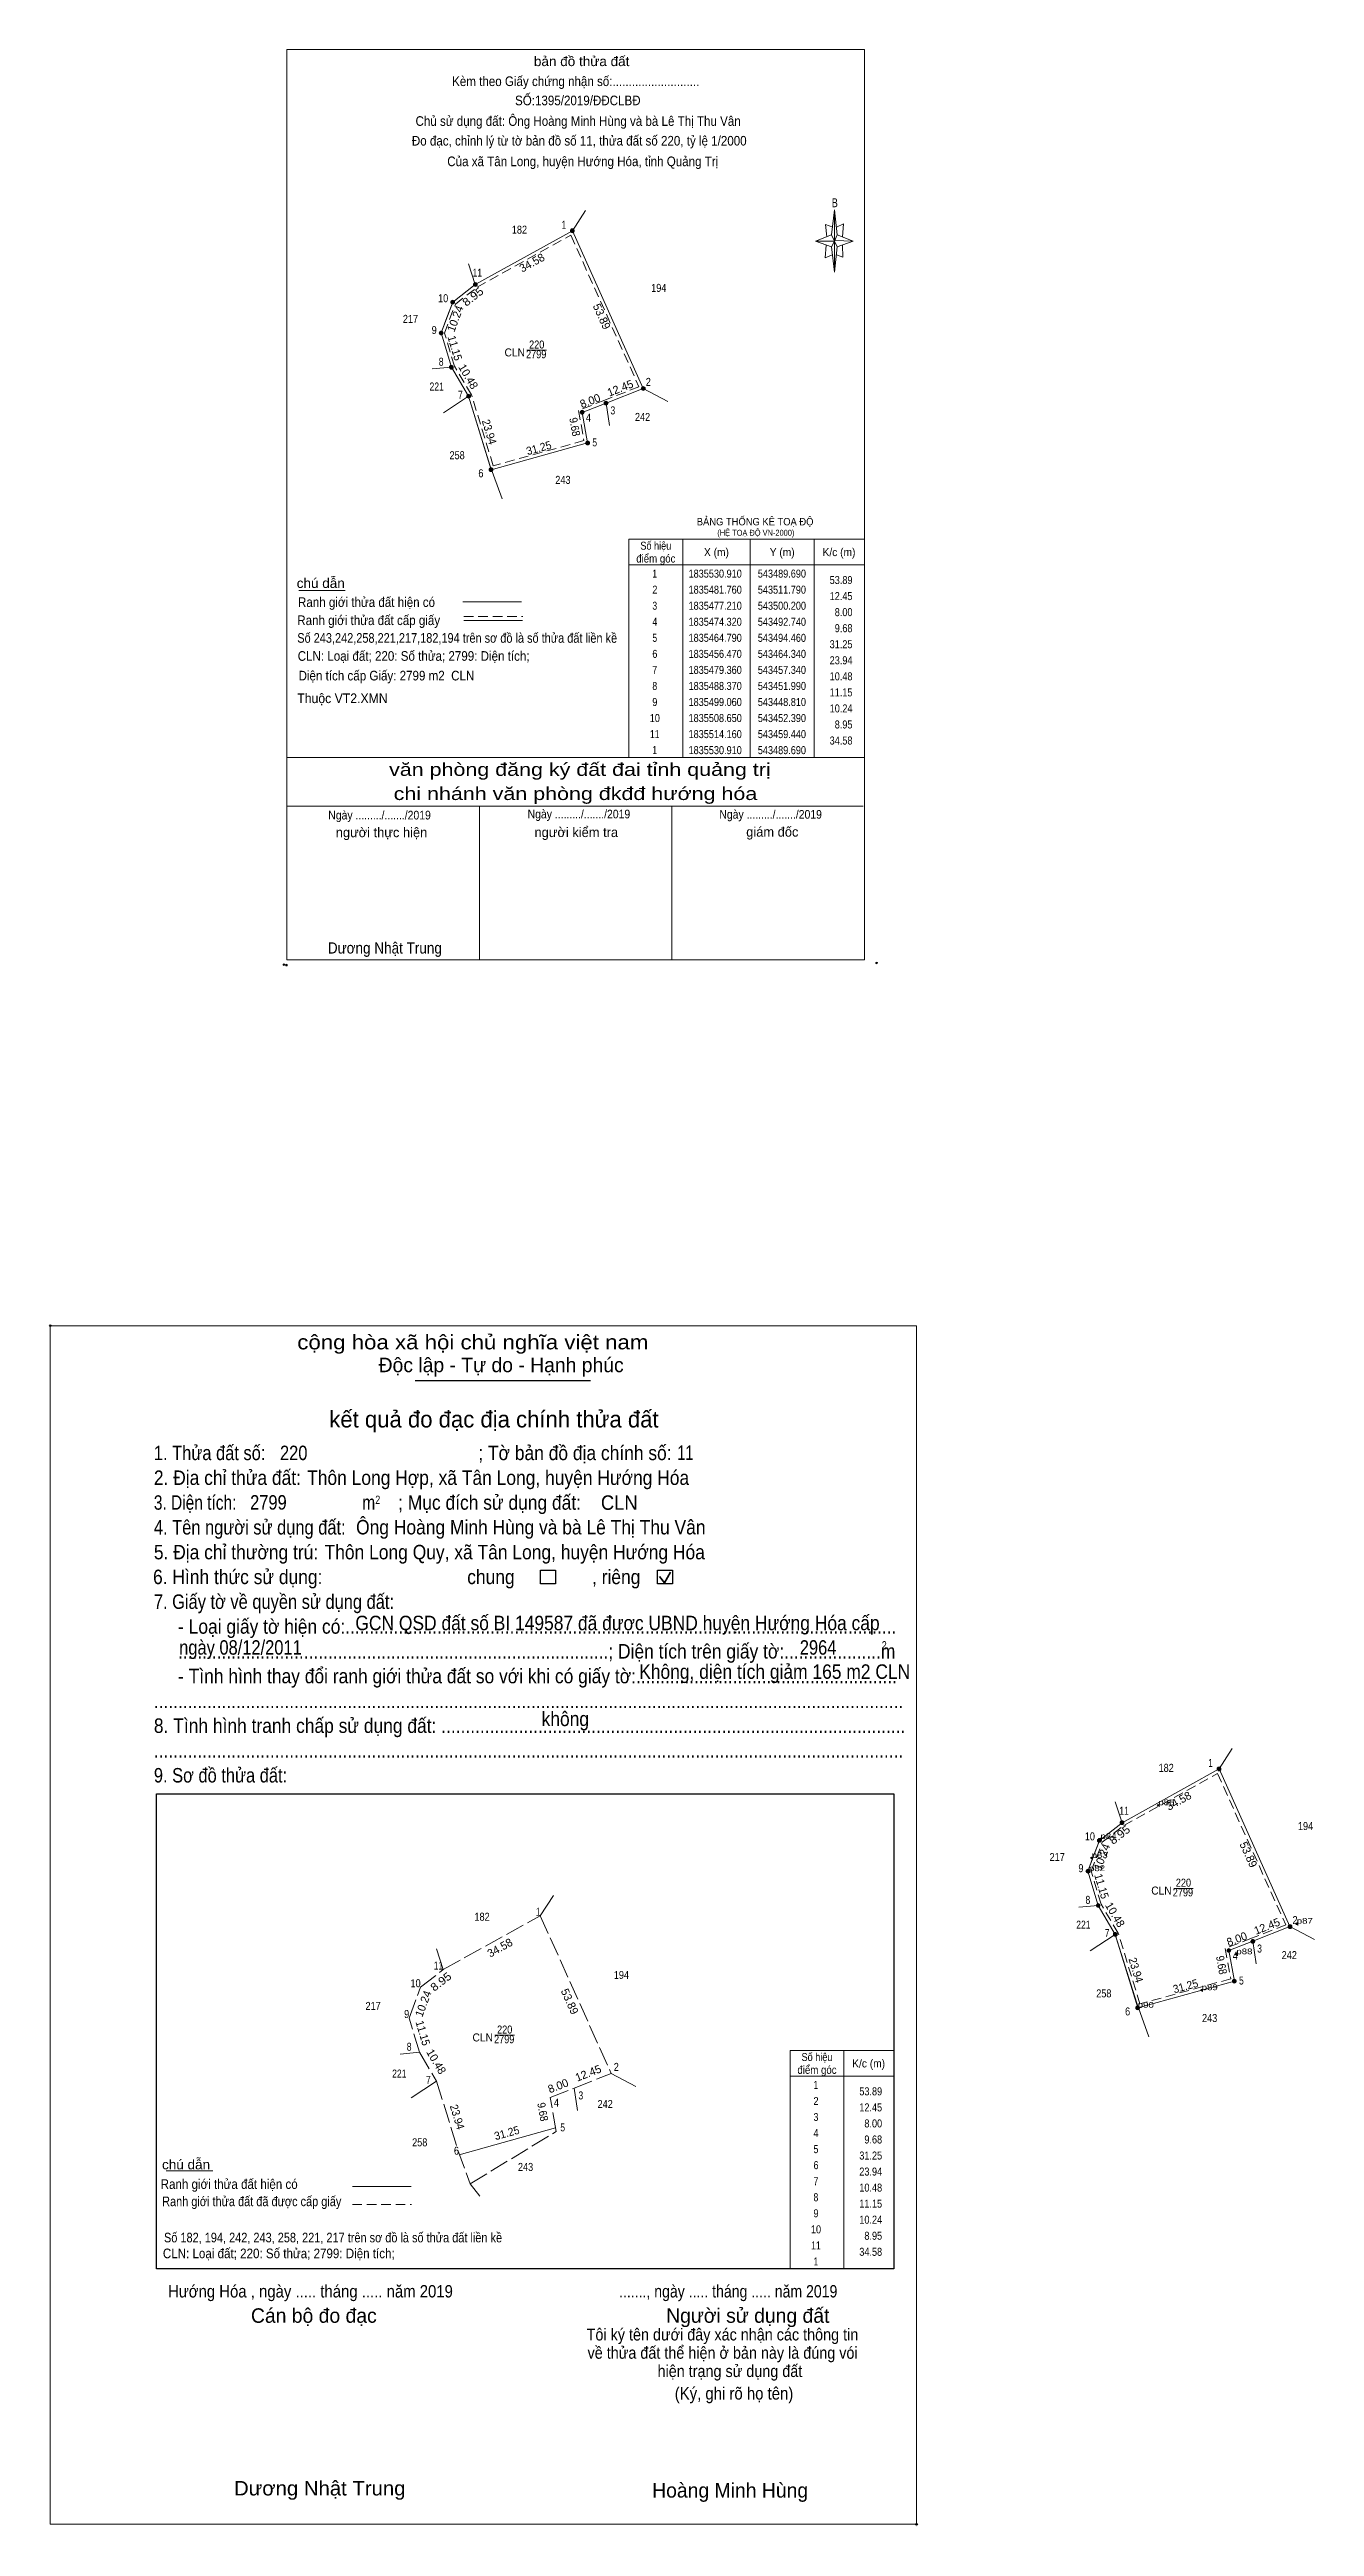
# Model space of a CAD drawing. Header units: metres. Extents: x 543125 to 543519, y 1835295 to 1836067.
import ezdxf
from ezdxf.enums import TextEntityAlignment as Align

# ---------------------------------------------------------------- set-up
doc = ezdxf.new("R2010")
doc.units = ezdxf.units.M
doc.header["$PDMODE"] = 32
doc.header["$PDSIZE"] = 0.5
doc.linetypes.add('LONG_DASHED', pattern=[7.5, 6, -1.5])
doc.linetypes.add('MEDIUM_DASHED', pattern=[4.5, 3, -1.5])
for name, color, linetype, lineweight in [('1', 7, 'MEDIUM_DASHED', 13), ('10', 7, 'Continuous', 13), ('17', 7, 'Continuous', 13), ('2', 7, 'Continuous', 25), ('28', 7, 'Continuous', 13), ('5', 7, 'Continuous', 13), ('6', 7, 'Continuous', 13), ('63', 7, 'Continuous', 13)]:
    doc.layers.add(name, color=color, linetype=linetype, lineweight=lineweight)
doc.layers.add('12', color=7, linetype='Continuous')
doc.layers.add('7', color=7, linetype='Continuous')

msp = doc.modelspace()

# ---------------------------------------------------------------- hatches: boundary and pattern name
at = {"layer": '63'}
for points in [[(543288.7, 1836010.18, 1), (543287.5, 1836010.18, 1)], [(543251.4, 1835987.92, 1), (543250.2, 1835987.92, 1)], [(543258.45, 1835993.43, 1), (543257.25, 1835993.43, 1)], [(543247.82, 1835978.33, 1), (543246.62, 1835978.33, 1)], [(543251, 1835967.64, 1), (543249.8, 1835967.64, 1)], [(543256.35, 1835958.63, 1), (543255.15, 1835958.63, 1)], [(543299.21, 1835956.48, 1), (543298.01, 1835956.48, 1)], [(543310.8, 1835961.03, 1), (543309.6, 1835961.03, 1)], [(543291.75, 1835953.59, 1), (543290.55, 1835953.59, 1)], [(543293.47, 1835944.06, 1), (543292.27, 1835944.06, 1)], [(543263.35, 1835935.74, 1), (543262.15, 1835935.74, 1)], [(543490.29, 1835530.91, 1), (543489.09, 1835530.91, 1)], [(543452.99, 1835508.65, 1), (543451.79, 1835508.65, 1)], [(543460.04, 1835514.16, 1), (543458.84, 1835514.16, 1)], [(543449.41, 1835499.06, 1), (543448.21, 1835499.06, 1)], [(543452.59, 1835488.37, 1), (543451.39, 1835488.37, 1)], [(543457.94, 1835479.36, 1), (543456.74, 1835479.36, 1)], [(543512.39, 1835481.76, 1), (543511.19, 1835481.76, 1)], [(543493.34, 1835474.32, 1), (543492.14, 1835474.32, 1)], [(543500.8, 1835477.21, 1), (543499.6, 1835477.21, 1)], [(543495.06, 1835464.79, 1), (543493.86, 1835464.79, 1)], [(543464.94, 1835456.47, 1), (543463.74, 1835456.47, 1)]]:
    msp.add_hatch(color=256, dxfattribs=at).paths.add_polyline_path(points)

# ---------------------------------------------------------------- linework, layer by layer
at = {"layer": '1'}
for points in [[(543287.63, 1836008.78), (543308.86, 1835961.58), (543298.25, 1835957.41), (543290.02, 1835954.22), (543291.72, 1835944.78), (543263.42, 1835936.96), (543256.67, 1835959.04), (543251.32, 1835968.04), (543248.27, 1835978.29), (543251.64, 1835987.31), (543258.4, 1835992.59)], [(543489.22, 1835529.51), (543510.45, 1835482.31), (543499.84, 1835478.14), (543491.61, 1835474.95), (543493.31, 1835465.51), (543465.01, 1835457.69), (543458.26, 1835479.77), (543452.91, 1835488.77), (543449.86, 1835499.02), (543453.23, 1835508.04), (543459.99, 1835513.32)]]:
    msp.add_lwpolyline(points, close=True, dxfattribs=at)
at = {"layer": '10'}
for p, q in [((543288.1, 1836010.18), (543292.2, 1836016.52)), ((543257.85, 1835993.43), (543288.1, 1836010.18)), ((543288.1, 1836010.18), (543310.2, 1835961.03)), ((543255.74, 1835999.88), (543257.85, 1835993.43)), ((543244.42, 1835967.11), (543250.4, 1835967.64)), ((543250.4, 1835967.64), (543255.75, 1835958.63)), ((543247.89, 1835953.47), (543255.75, 1835958.63)), ((543298.61, 1835956.48), (543310.2, 1835961.03)), ((543310.2, 1835961.03), (543317.84, 1835957.01)), ((543298.61, 1835956.48), (543299.69, 1835949.49)), ((543489.69, 1835530.91), (543493.79, 1835537.25)), ((543459.44, 1835514.16), (543489.69, 1835530.91)), ((543489.69, 1835530.91), (543511.79, 1835481.76)), ((543457.33, 1835520.61), (543459.44, 1835514.16)), ((543278.12, 1835485.15), (543282.22, 1835491.49)), ((543446.01, 1835487.84), (543451.99, 1835488.37)), ((543451.99, 1835488.37), (543457.34, 1835479.36)), ((543449.48, 1835474.2), (543457.34, 1835479.36)), ((543500.2, 1835477.21), (543511.79, 1835481.76)), ((543511.79, 1835481.76), (543519.43, 1835477.74)), ((543245.76, 1835474.85), (543247.87, 1835468.4)), ((543500.2, 1835477.21), (543501.28, 1835470.22)), ((543234.44, 1835442.08), (543240.42, 1835442.61)), ((543237.91, 1835428.44), (543245.77, 1835433.6)), ((543300.22, 1835436), (543307.86, 1835431.98)), ((543288.63, 1835431.45), (543289.71, 1835424.46)), ((543256.27, 1835401.67), (543259.22, 1835397.78))]:
    msp.add_line(p, q, dxfattribs=at)
at = {"layer": '10', "linetype": 'LONG_DASHED'}
for p, q in [((543247.87, 1835468.4), (543278.12, 1835485.15)), ((543278.12, 1835485.15), (543300.22, 1835436)), ((543240.42, 1835442.61), (543245.77, 1835433.6)), ((543288.63, 1835431.45), (543300.22, 1835436))]:
    msp.add_line(p, q, dxfattribs=at)
at = {"layer": '10'}
for points in [[(543250.4, 1835967.64), (543247.22, 1835978.33), (543250.8, 1835987.92), (543257.85, 1835993.43)], [(543255.75, 1835958.63), (543262.42, 1835937.17), (543266.25, 1835926.7)], [(543292.87, 1835944.06), (543291.15, 1835953.59), (543298.61, 1835956.48)], [(543451.99, 1835488.37), (543448.81, 1835499.06), (543452.39, 1835508.65), (543459.44, 1835514.16)], [(543457.34, 1835479.36), (543464.01, 1835457.9), (543467.84, 1835447.43)], [(543494.46, 1835464.79), (543492.74, 1835474.32), (543500.2, 1835477.21)]]:
    msp.add_lwpolyline(points, dxfattribs=at)
at = {"layer": '10', "linetype": 'LONG_DASHED'}
for points in [[(543240.42, 1835442.61), (543237.24, 1835453.3), (543240.82, 1835462.89), (543247.87, 1835468.4)], [(543245.77, 1835433.6), (543252.44, 1835412.14), (543256.27, 1835401.67)], [(543256.27, 1835401.67), (543283.09, 1835417.91), (543281.17, 1835428.56), (543288.63, 1835431.45)]]:
    msp.add_lwpolyline(points, dxfattribs=at)
at = {"layer": '17'}
for p, q in [((543202.8, 1835898.06), (543217.28, 1835898.06)), ((543161.51, 1835405.72), (543175.99, 1835405.72))]:
    msp.add_line(p, q, dxfattribs=at)
at = {"layer": '2'}
for p, q in [((543239.1, 1835651.9), (543293.71, 1835651.9)), ((543158.49, 1835523.11), (543388.36, 1835523.11)), ((543388.36, 1835523.11), (543388.36, 1835375.15))]:
    msp.add_line(p, q, dxfattribs=at)
at = {"layer": '2', "lineweight": 35}
for p, q in [((543315.26, 1835590.86), (543316.8, 1835588.86)), ((543316.8, 1835588.86), (543318.67, 1835592.21))]:
    msp.add_line(p, q, dxfattribs=at)
at = {"layer": '2', "lineweight": 13}
msp.add_lwpolyline([(543125.38, 1835669.02), (543395.39, 1835669.02), (543395.39, 1835295.56), (543125.38, 1835295.56)], close=True, dxfattribs=at)
at = {"layer": '2'}
for points in [[(543278.17, 1835592.85), (543282.81, 1835592.85), (543282.81, 1835588.53), (543278.17, 1835588.53)], [(543314.66, 1835592.85), (543319.3, 1835592.85), (543319.3, 1835588.53), (543314.66, 1835588.53)]]:
    msp.add_lwpolyline(points, close=True, dxfattribs=at)
msp.add_lwpolyline([(543388.36, 1835375.15), (543158.49, 1835375.15), (543158.49, 1835523.11)], dxfattribs=at)
for p in [(543125.38, 1835669.02), (543395.39, 1835295.56)]:
    msp.add_point(p, dxfattribs=at)
at = {"layer": '28'}
msp.add_line((543252.77, 1835410.71), (543282.89, 1835419.03), dxfattribs=at)
for points in [[(543288.1, 1836010.18), (543257.85, 1835993.43), (543250.8, 1835987.92), (543249.01, 1835983.13), (543247.22, 1835978.33), (543250.4, 1835967.64), (543255.75, 1835958.63), (543262.75, 1835935.74), (543292.87, 1835944.06)], [(543489.69, 1835530.91), (543459.44, 1835514.16), (543452.39, 1835508.65), (543450.6, 1835503.86), (543448.81, 1835499.06), (543451.99, 1835488.37), (543457.34, 1835479.36), (543464.34, 1835456.47), (543494.46, 1835464.79)]]:
    msp.add_lwpolyline(points, dxfattribs=at)
at = {"layer": '5'}
for p, q in [((543368.86, 1836008.93), (543369.86, 1836016.73)), ((543368.86, 1836005.13), (543363.86, 1836006.93)), ((543370.66, 1836005.13), (543369.86, 1835997.33)), ((543370.66, 1836008.93), (543375.66, 1836006.93)), ((543372.26, 1836005.73), (543372.46, 1836001.93)), ((543372.46, 1836001.93), (543370.46, 1836002.73)), ((543199.12, 1835846.05), (543379.12, 1835846.05)), ((543199.12, 1835830.85), (543378.72, 1835830.85)), ((543199.12, 1835830.85), (543378.72, 1835830.85)), ((543199.12, 1835830.85), (543378.72, 1835830.85)), ((543259.12, 1835783.05), (543259.12, 1835830.85)), ((543319.12, 1835783.05), (543319.12, 1835830.85))]:
    msp.add_line(p, q, dxfattribs=at)
for points in [[(543199.12, 1836066.65), (543379.12, 1836066.65), (543379.12, 1835783.05), (543199.12, 1835783.05)], [(543369.86, 1836016.73), (543370.66, 1836008.93), (543369.86, 1836006.93)], [(543369.86, 1836006.93), (543363.86, 1836006.93), (543368.86, 1836008.93), (543370.66, 1836005.13), (543375.66, 1836006.93), (543369.86, 1836007.13)], [(543369.86, 1836006.93), (543369.86, 1835997.33), (543368.86, 1836005.13)]]:
    msp.add_lwpolyline(points, close=True, dxfattribs=at)
for points in [[(543369.26, 1836011.33), (543367.06, 1836012.13), (543367.46, 1836008.33)], [(543370.46, 1836011.33), (543372.66, 1836012.33), (543372.26, 1836008.33)], [(543369.86, 1836006.93), (543368.86, 1836008.93), (543363.86, 1836006.93)], [(543367.26, 1836005.73), (543366.86, 1836001.73), (543369.06, 1836002.73)], [(543369.86, 1836006.93), (543370.66, 1836005.13), (543375.66, 1836006.93)], [(543379.12, 1835783.05), (543199.12, 1835783.05), (543199.12, 1835830.85)]]:
    msp.add_lwpolyline(points, dxfattribs=at)
for p in [(543198.18, 1835781.51), (543198.98, 1835781.37)]:
    msp.add_point(p, dxfattribs=at)
at = {"layer": '6'}
for p, q in [((543254, 1835894.58), (543272.28, 1835894.58)), ((543254.28, 1835888.72), (543272.56, 1835888.72)), ((543219.55, 1835400.8), (543237.83, 1835400.8))]:
    msp.add_line(p, q, dxfattribs=at)
at = {"layer": '6', "linetype": 'MEDIUM_DASHED'}
for p, q in [((543254.28, 1835889.96), (543272.68, 1835889.96)), ((543219.53, 1835395.17), (543237.93, 1835395.17))]:
    msp.add_line(p, q, dxfattribs=at)
at = {"layer": '6'}
msp.add_point((543382.92, 1835782.05), dxfattribs=at)
at = {"layer": '63'}
for p, q in [((543273.95, 1835972.96), (543280.07, 1835972.96)), ((543322.52, 1835914.05), (543322.52, 1835846.05)), ((543343.52, 1835914.05), (543343.52, 1835846.05)), ((543363.52, 1835914.05), (543363.52, 1835846.05)), ((543305.72, 1835906.05), (543379.12, 1835906.05)), ((543475.54, 1835493.69), (543481.66, 1835493.69)), ((543263.97, 1835447.93), (543270.09, 1835447.93)), ((543372.76, 1835443.15), (543372.76, 1835375.15)), ((543372.76, 1835443.15), (543372.76, 1835375.15)), ((543355.96, 1835435.15), (543388.36, 1835435.15))]:
    msp.add_line(p, q, dxfattribs=at)
for points in [[(543305.72, 1835914.05), (543379.12, 1835914.05), (543379.12, 1835846.05), (543305.72, 1835846.05)], [(543355.96, 1835443.15), (543388.36, 1835443.15), (543388.36, 1835375.15), (543355.96, 1835375.15)]]:
    msp.add_lwpolyline(points, close=True, dxfattribs=at)
for centre in [(543288.1, 1836010.18), (543250.8, 1835987.92), (543257.85, 1835993.43), (543247.22, 1835978.33), (543250.4, 1835967.64), (543255.75, 1835958.63), (543298.61, 1835956.48), (543310.2, 1835961.03), (543291.15, 1835953.59), (543292.87, 1835944.06), (543262.75, 1835935.74), (543489.69, 1835530.91), (543452.39, 1835508.65), (543459.44, 1835514.16), (543448.81, 1835499.06), (543451.99, 1835488.37), (543457.34, 1835479.36), (543511.79, 1835481.76), (543492.74, 1835474.32), (543500.2, 1835477.21), (543494.46, 1835464.79), (543464.34, 1835456.47)]:
    msp.add_circle(centre, 0.6, dxfattribs=at)
at = {"layer": '7'}
for p in [(543470.75, 1835519.57), (543452.71, 1835509.09), (543449.95, 1835503.18), (543449.14, 1835499.06), (543513.9, 1835482.66), (543495.08, 1835473.15), (543464.34, 1835456.47), (543484.26, 1835461.97)]:
    msp.add_point(p, dxfattribs=at)

# ---------------------------------------------------------------- texts
at = {"layer": '1'}
for s, width, p in [('182', 0.85, (543271.61, 1836009.27)), ('194', 0.85, (543315.045, 1835991.13)), ('217', 0.85, (543237.64, 1835981.48)), ('CLN', 0.95, (543270.145, 1835971.03)), ('2799', 0.85, (543276.835, 1835970.46)), ('220', 0.85, (543276.995, 1835973.48)), ('221', 0.8, (543245.815, 1835960.4)), ('242', 0.85, (543309.98, 1835950.92)), ('258', 0.85, (543252.18, 1835938.99)), ('243', 0.85, (543285.16, 1835931.31)), ('182', 0.85, (543473.2, 1835530)), ('194', 0.85, (543516.635, 1835511.86)), ('217', 0.85, (543439.23, 1835502.21)), ('CLN', 0.95, (543471.735, 1835491.76)), ('2799', 0.85, (543478.425, 1835491.19)), ('220', 0.85, (543478.585, 1835494.21)), ('182', 0.85, (543259.96, 1835483.6)), ('221', 0.8, (543447.405, 1835481.13)), ('242', 0.85, (543511.57, 1835471.65)), ('194', 0.85, (543303.395, 1835465.46)), ('217', 0.85, (543225.99, 1835455.81)), ('258', 0.85, (543453.77, 1835459.72)), ('CLN', 0.95, (543260.165, 1835446)), ('2799', 0.85, (543266.855, 1835445.43)), ('220', 0.85, (543267.015, 1835448.45)), ('243', 0.85, (543486.75, 1835452.04)), ('221', 0.8, (543234.165, 1835434.73)), ('242', 0.85, (543298.33, 1835425.25)), ('258', 0.85, (543240.53, 1835413.32)), ('243', 0.85, (543273.51, 1835405.64))]:
    msp.add_text(s, height=2.5, dxfattribs=dict(at, width=width)).set_placement(p, align=Align.CENTER)
for s, height, width, p in [('BẢNG THỐNG KÊ TOẠ ĐỘ ', 2.3, 0.95, (543326.89, 1835918.39)), ('(HỆ TOẠ ĐỘ VN-2000)', 1.86, 0.9, (543333.29, 1835915.15))]:
    msp.add_text(s, height=height, dxfattribs=dict(at, width=width)).set_placement(p)
at = {"layer": '12', "width": 1.25}
for s, p in [('p85', (543470.75, 1835519.57)), ('p84', (543452.71, 1835509.09)), ('p83', (543449.95, 1835503.18)), ('p82', (543449.14, 1835499.06)), ('p87', (543513.9, 1835482.66)), ('p88', (543495.08, 1835473.15)), ('p89', (543484.26, 1835461.97)), ('p90', (543464.34, 1835456.47))]:
    msp.add_text(s, height=1.8, dxfattribs=at).set_placement(p)
at = {"layer": '2'}
for s, height, width, p in [('cộng hòa xã hội chủ nghĩa việt nam', 4.507, 1.15, (543202.37, 1835661.64)), ('1. Thửa đất số:', 4.507, 0.85, (543157.66, 1835627.13)), ('220', 4.51, 0.85, (543196.97, 1835627.13)), ('; Tờ bản đồ địa chính số:', 4.507, 0.9, (543258.78, 1835627.13)), ('11', 4.51, 0.75, (543320.82, 1835627.19)), ('2. Địa chỉ thửa đất:', 4.507, 0.9, (543157.66, 1835619.4)), ('Thôn Long Hợp, xã Tân Long, huyện Hướng Hóa', 4.51, 0.9, (543205.43, 1835619.4)), ('3. Diện tích:', 4.507, 0.8, (543157.66, 1835611.67)), ('2799', 4.51, 0.85, (543187.66, 1835611.71)), ('Ông Hoàng Minh Hùng và bà Lê Thị Thu Vân', 4.51, 0.9, (543220.69, 1835603.98)), ('m', 4.507, 0.8, (543222.63, 1835611.67)), ('2', 2.575, 0.8, (543226.68, 1835613.48)), ('; Mục đích sử dụng đất:', 4.507, 0.9, (543233.8, 1835611.67)), ('CLN', 4.51, 0.95, (543297, 1835611.64)), ('4. Tên người sử dụng đất:', 4.507, 0.85, (543157.66, 1835603.95)), ('5. Địa chỉ thường trú:', 4.507, 0.9, (543157.66, 1835596.22)), ('Thôn Long Quy, xã Tân Long, huyện Hướng Hóa', 4.51, 0.9, (543210.87, 1835596.22)), ('6. Hình thức sử dụng:', 4.507, 0.9, (543157.4, 1835588.49)), ('chung                , riêng', 4.507, 0.9, (543255.34, 1835588.49)), ('7. Giấy tờ về quyền sử dụng đất:', 4.507, 0.85, (543157.66, 1835580.77)), ('GCN QSD đất số BI 149587 đã được UBND huyện Hướng Hóa cấp', 4.51, 0.9, (543220.46, 1835574.13)), ('     - Loại giấy tờ hiện có:..................................................................................................................', 4.507, 0.9, (543157.66, 1835573.04)), ('ngày 08/12/2011', 4.51, 0.85, (543165.55, 1835566.51)), ('2964', 4.51, 0.85, (543359, 1835566.51)), ('2', 2.575, 0.8, (543384.57, 1835568.15)), ('     .........................................................................................; Diện tích trên giấy tờ:....................m', 4.507, 0.9, (543157.66, 1835565.31)), ('Không, diện tích giảm 165 m2 CLN', 4.51, 0.9, (543308.93, 1835558.98)), ('     - Tình hình thay đổi ranh giới thửa đất so với khi có giấy tờ:......................................................', 4.507, 0.9, (543157.66, 1835557.59)), ('...........................................................................................................................................................', 4.507, 0.9, (543157.66, 1835549.86)), ('không', 4.507, 0.9, (543278.52, 1835544.26)), ('8. Tình hình tranh chấp sử dụng đất: ................................................................................................', 4.507, 0.9, (543157.66, 1835542.13)), ('...........................................................................................................................................................', 4.507, 0.9, (543157.66, 1835534.41)), ('9. Sơ đồ thửa đất:', 4.507, 0.85, (543157.66, 1835526.68)), ('Hướng Hóa , ngày ..... tháng ..... năm 2019', 3.86, 0.9, (543162.07, 1835366.22)), ('......., ngày ..... tháng ..... năm 2019', 3.86, 0.85, (543302.66, 1835366.22)), ('(Ký, ghi rõ họ tên)', 3.863, 0.9, (543320.02, 1835334.41)), ('Dương Nhật Trung', 4.51, 1.05, (543182.64, 1835304.53))]:
    msp.add_text(s, height=height, dxfattribs=dict(at, width=width)).set_placement(p)
for s, height, p in [('Độc lập - Tự do - Hạnh phúc', 4.507, (543227.71, 1835654.53)), ('Cán bộ đo đạc', 4.507, (543187.92, 1835358.33)), ('Người sử dụng đất', 4.507, (543317.34, 1835358.33)), ('Hoàng Minh Hùng', 4.51, (543312.98, 1835303.87))]:
    msp.add_text(s, height=height, dxfattribs=at).set_placement(p)
for s, height, p in [('kết quả đo đạc địa chính thửa đất', 5.151, (543263.665, 1835637.3)), ('.', 1.288, (543395.367, 1835294.87))]:
    msp.add_text(s, height=height, dxfattribs=at).set_placement(p, align=Align.CENTER)
at = {"layer": '2', "width": 0.9}
for s, p in [('Tôi ký tên dưới đây xác nhận các thông tin', (543334.895, 1835352.82)), ('về thửa đất thể hiện ở bản này là đúng vói', (543334.935, 1835347.13)), ('hiện trạng sử dụng đất', (543337.215, 1835341.43))]:
    msp.add_text(s, height=3.724, dxfattribs=at).set_placement(p, align=Align.CENTER)
at = {"layer": '5'}
for s, height, width, p in [('bản đồ thửa đất', 3, 1.05, (543291, 1836061.49)), ('Kèm theo Giấy chứng nhận số:...........................', 3, 0.9, (543289.16, 1836055.27)), ('SỐ:1395/2019/ĐĐCLBĐ', 3, 0.9, (543289.805, 1836049.29)), ('Chủ sử dụng đất: Ông Hoàng Minh Hùng và bà Lê Thị Thu Vân', 3, 0.9, (543289.905, 1836042.87)), ('Đo đạc, chỉnh lý từ tờ bản đồ số 11, thửa đất số 220, tỷ lệ 1/2000 ', 3, 0.9, (543290.755, 1836036.73)), ('Của xã Tân Long, huyện Hướng Hóa, tỉnh Quảng Trị', 3, 0.9, (543291.35, 1836030.31)), ('B', 2.755, 0.75, (543369.92, 1836017.53)), ('văn phòng đăng ký đất đai tỉnh quảng trị', 4, 1.25, (543290.45, 1835840.33)), ('chi nhánh văn phòng đkđđ hướng hóa', 4, 1.25, (543289.07, 1835832.81)), ('Ngày ........./......./2019', 2.7, 0.9, (543228.005, 1835826.75)), ('Ngày ........./......./2019', 2.7, 0.9, (543290.15, 1835827.09)), ('Ngày ........./......./2019', 2.7, 0.9, (543349.91, 1835826.99)), ('Dương Nhật Trung', 3.5, 0.9, (543229.665, 1835784.97))]:
    msp.add_text(s, height=height, dxfattribs=dict(at, width=width)).set_placement(p, align=Align.CENTER)
for s, p in [('người thực hiện', (543228.62, 1835821.23)), ('người kiểm tra', (543289.33, 1835821.27)), ('giám đốc', (543350.43, 1835821.39))]:
    msp.add_text(s, height=3, dxfattribs=at).set_placement(p, align=Align.CENTER)
at = {"layer": '6'}
for s, width, p in [('chú dẫn', 1.05, (543202.18, 1835898.88)), ('Ranh giới thửa đất hiện có ', 0.9, (543202.58, 1835892.96)), ('Ranh giới thửa đất cấp giấy', 0.9, (543202.36, 1835887.32)), ('Số 243,242,258,221,217,182,194 trên sơ đồ là số thửa đất liền kề', 0.85, (543202.36, 1835881.81)), ('CLN: Loại đất; 220: Số thửa; 2799: Diện tích;', 0.9, (543202.5, 1835876.19)), ('Diện tích cấp Giấy: 2799 m2  CLN', 0.9, (543202.76, 1835870.07)), ('Thuộc VT2.XMN', 0.95, (543202.36, 1835863.01)), ('chú dẫn', 1.05, (543160.19, 1835406.14)), ('Ranh giới thửa đất hiện có ', 0.9, (543159.77, 1835400.05)), ('Ranh giới thửa đất đã được cấp giấy', 0.85, (543160.23, 1835394.67)), ('Số 182, 194, 242, 243, 258, 221, 217 trên sơ đồ là số thửa đất liền kề', 0.85, (543160.82, 1835383.39)), ('CLN: Loại đất; 220: Số thửa; 2799: Diện tích;', 0.9, (543160.46, 1835378.45))]:
    msp.add_text(s, height=3, dxfattribs=dict(at, width=width)).set_placement(p)
at = {"layer": '63'}
for s, width, p in [(' 1', 0.75, (543286.14, 1836010.79)), (' 11', 0.8, (543259.97, 1835995.88)), (' 10', 0.85, (543249.41, 1835987.92)), (' 9', 0.85, (543245.83, 1835978)), (' 8', 0.8, (543247.96, 1835968.13)), (' 2', 0.85, (543312.57, 1835961.84)), (' 7', 0.8, (543253.96, 1835957.81)), (' 4', 0.85, (543293.92, 1835950.73)), (' 3', 0.8, (543301.46, 1835952.96)), (' 5', 0.8, (543295.81, 1835943)), (' 6', 0.85, (543260.38, 1835933.37)), ('53.89', 0.85, (543375.42, 1835900.1)), ('12.45', 0.85, (543375.42, 1835895.1)), ('8.00', 0.85, (543375.42, 1835890.1)), ('9.68', 0.85, (543375.42, 1835885.1)), ('31.25', 0.85, (543375.42, 1835880.1)), ('23.94', 0.85, (543375.42, 1835875.1)), ('10.48', 0.85, (543375.42, 1835870.1)), ('11.15', 0.85, (543375.42, 1835865.1)), ('10.24', 0.85, (543375.42, 1835860.1)), ('8.95', 0.85, (543375.42, 1835855.1)), ('34.58', 0.85, (543375.42, 1835850.1)), (' 1', 0.75, (543487.73, 1835531.52)), (' 11', 0.8, (543461.56, 1835516.61)), (' 10', 0.85, (543451, 1835508.65)), (' 9', 0.85, (543447.42, 1835498.73)), (' 1', 0.75, (543278.12, 1835485.15)), (' 8', 0.8, (543449.55, 1835488.86)), (' 7', 0.8, (543455.55, 1835478.54)), (' 2', 0.85, (543514.16, 1835482.57)), (' 11', 0.8, (543247.87, 1835468.4)), (' 4', 0.85, (543495.51, 1835471.46)), (' 3', 0.8, (543503.05, 1835473.69)), (' 10', 0.85, (543240.82, 1835462.89)), (' 5', 0.8, (543497.4, 1835463.73)), (' 9', 0.85, (543237.24, 1835453.3)), (' 6', 0.85, (543461.97, 1835454.1)), (' 8', 0.8, (543237.98, 1835443.1)), (' 7', 0.8, (543243.98, 1835432.78)), (' 2', 0.85, (543302.59, 1835436.81)), (' 4', 0.85, (543283.94, 1835425.7)), (' 3', 0.8, (543291.48, 1835427.93)), ('53.89', 0.85, (543384.66, 1835429.2)), ('12.45', 0.85, (543384.66, 1835424.2)), (' 5', 0.8, (543285.83, 1835417.97)), ('8.00', 0.85, (543384.66, 1835419.2)), ('9.68', 0.85, (543384.66, 1835414.2)), (' 6', 0.85, (543252.77, 1835410.71)), ('31.25', 0.85, (543384.66, 1835409.2)), ('23.94', 0.85, (543384.66, 1835404.2)), ('10.48', 0.85, (543384.66, 1835399.2)), ('11.15', 0.85, (543384.66, 1835394.2)), ('10.24', 0.85, (543384.66, 1835389.2)), ('8.95', 0.85, (543384.66, 1835384.2)), ('34.58', 0.85, (543384.66, 1835379.2))]:
    msp.add_text(s, height=2.5, dxfattribs=dict(at, width=width)).set_placement(p, align=Align.RIGHT)
for s, rotation, p in [('34.58', 28.974, (543276.109, 1835999.131)), ('53.89', 294.211, (543296.12, 1835982.978)), ('10.24', 69.529, (543252.763, 1835982.348)), ('10.48', 300.701, (543254.59, 1835964.128)), ('8.00', 21.176, (543294.098, 1835956.023)), ('12.45', 21.434, (543303.488, 1835959.991)), ('34.58', 28.974, (543477.699, 1835519.861)), ('10.24', 69.529, (543454.353, 1835503.078)), ('53.89', 294.211, (543497.71, 1835503.708)), ('10.48', 300.701, (543456.18, 1835484.858)), ('8.00', 21.176, (543495.688, 1835476.753)), ('12.45', 21.434, (543505.078, 1835480.721)), ('34.58', 28.974, (543266.129, 1835474.101)), ('10.24', 69.529, (543242.783, 1835457.318)), ('53.89', 294.211, (543286.14, 1835457.948)), ('10.48', 300.701, (543244.61, 1835439.098)), ('8.00', 21.176, (543284.118, 1835430.993)), ('12.45', 21.434, (543293.508, 1835434.961))]:
    msp.add_text(s, height=2.5, rotation=rotation, dxfattribs=at).set_placement(p, align=Align.CENTER)
for s, rotation, width, p in [('8.95', 38.01, 1.1, (543257.87, 1835988.656)), ('11.15', 286.566, 0.95, (543250.297, 1835973.281)), ('23.94', 287.004, 0.95, (543261.003, 1835947.146)), ('9.68', 280.231, 0.9, (543287.642, 1835948.852)), ('31.25', 15.442, 0.95, (543277.987, 1835941.296)), ('8.95', 38.01, 1.1, (543459.46, 1835509.386)), ('11.15', 286.566, 0.95, (543451.887, 1835494.011)), ('23.94', 287.004, 0.95, (543462.593, 1835467.876)), ('9.68', 280.231, 0.9, (543489.232, 1835469.582)), ('8.95', 38.01, 1.1, (543247.89, 1835463.626)), ('31.25', 15.442, 0.95, (543479.577, 1835462.026)), ('11.15', 286.566, 0.95, (543240.317, 1835448.251)), ('23.94', 287.004, 0.95, (543251.023, 1835422.116)), ('9.68', 280.231, 0.9, (543277.662, 1835423.822)), ('31.25', 15.442, 0.95, (543268.007, 1835416.266))]:
    msp.add_text(s, height=2.5, rotation=rotation, dxfattribs=dict(at, width=width)).set_placement(p, align=Align.CENTER)
for s, width, p in [('Số hiệu', 0.85, (543314.12, 1835910.8)), ('X (m)', 0.95, (543333.02, 1835908.8)), ('Y (m)', 0.95, (543353.515, 1835908.8)), ('K/c (m)', 0.95, (543371.22, 1835908.8)), ('điểm góc', 0.9, (543314.12, 1835906.8)), (' 1', 0.75, (543313.415, 1835902.1)), ('1835530.910', 0.85, (543332.62, 1835902.1)), ('543489.690', 0.85, (543353.425, 1835902.1)), (' 2', 0.85, (543313.42, 1835897.1)), ('1835481.760', 0.85, (543332.62, 1835897.1)), ('543511.790', 0.85, (543353.425, 1835897.1)), (' 4', 0.85, (543313.415, 1835887.1)), (' 3', 0.8, (543313.42, 1835892.1)), ('1835477.210', 0.85, (543332.62, 1835892.1)), ('1835474.320', 0.85, (543332.62, 1835887.1)), ('543500.200', 0.85, (543353.425, 1835892.1)), ('543492.740', 0.85, (543353.425, 1835887.1)), (' 5', 0.8, (543313.42, 1835882.1)), (' 6', 0.85, (543313.42, 1835877.1)), ('1835464.790', 0.85, (543332.62, 1835882.1)), ('1835456.470', 0.85, (543332.62, 1835877.1)), ('543494.460', 0.85, (543353.425, 1835882.1)), ('543464.340', 0.85, (543353.425, 1835877.1)), (' 7', 0.8, (543313.42, 1835872.1)), ('1835479.360', 0.85, (543332.62, 1835872.1)), ('543457.340', 0.85, (543353.425, 1835872.1)), (' 9', 0.85, (543313.415, 1835862.1)), (' 8', 0.8, (543313.42, 1835867.1)), ('1835488.370', 0.85, (543332.62, 1835867.1)), ('1835499.060', 0.85, (543332.62, 1835862.1)), ('543451.990', 0.85, (543353.425, 1835867.1)), ('543448.810', 0.85, (543353.425, 1835862.1)), (' 10', 0.85, (543313.415, 1835857.1)), ('1835508.650', 0.85, (543332.62, 1835857.1)), ('543452.390', 0.85, (543353.425, 1835857.1)), (' 11', 0.8, (543313.415, 1835852.1)), (' 1', 0.75, (543313.415, 1835847.1)), ('1835514.160', 0.85, (543332.62, 1835852.1)), ('1835530.910', 0.85, (543332.62, 1835847.1)), ('543459.440', 0.85, (543353.425, 1835852.1)), ('543489.690', 0.85, (543353.425, 1835847.1)), ('Số hiệu', 0.85, (543364.36, 1835439.9)), ('K/c (m)', 0.95, (543380.46, 1835437.9)), ('điểm góc', 0.9, (543364.36, 1835435.9)), (' 1', 0.75, (543363.655, 1835431.2)), (' 2', 0.85, (543363.66, 1835426.2)), (' 4', 0.85, (543363.655, 1835416.2)), (' 3', 0.8, (543363.66, 1835421.2)), (' 5', 0.8, (543363.66, 1835411.2)), (' 6', 0.85, (543363.66, 1835406.2)), (' 7', 0.8, (543363.66, 1835401.2)), (' 9', 0.85, (543363.655, 1835391.2)), (' 8', 0.8, (543363.66, 1835396.2)), (' 10', 0.85, (543363.655, 1835386.2)), (' 11', 0.8, (543363.655, 1835381.2)), (' 1', 0.75, (543363.655, 1835376.2))]:
    msp.add_text(s, height=2.5, dxfattribs=dict(at, width=width)).set_placement(p, align=Align.CENTER)

doc.saveas('drawing.dxf')
